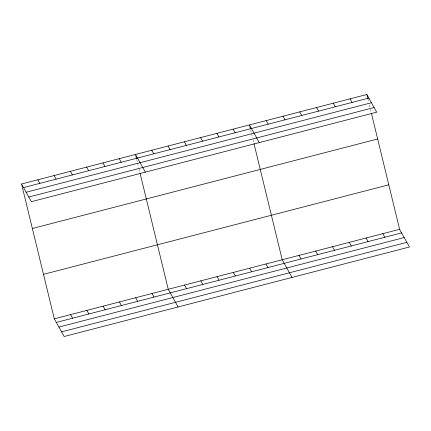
<?xml version="1.0" encoding="UTF-8"?>
<svg xmlns="http://www.w3.org/2000/svg" width="431" height="431" viewBox="0 0 431 431"><rect width="100%" height="100%" fill="white"/><g stroke="black" fill="none" stroke-linecap="round" stroke-linejoin="round"><path stroke-width="0.32" stroke-dasharray="2.15 1.62" d="M367.945 99.006L368.731 102.228M369.356 104.808L370.137 108.03M370.455 109.323L371.236 112.545M250.702 130.081L252.582 137.818M253.051 139.752L253.994 143.625M136.751 159.621L138.631 167.357M139.1 169.291L139.886 172.519"/><path stroke-width="0.65" d="M21.55 183.999L366.851 94.491L376.694 112.173L31.393 201.681L21.55 183.999L54.306 318.827L64.149 336.509L409.45 247.001L399.607 229.319L371.393 113.191M23.549 187.593L368.85 98.085M26.14 192.242L371.436 102.734M28.807 197.032L374.103 107.524M32.363 228.495L377.658 138.981M43.499 274.331L388.8 184.824M54.306 318.827L399.607 229.319M56.31 322.42L401.606 232.912M58.896 327.07L404.197 237.562M61.563 331.859L406.864 242.351M350.08 98.839L352.079 102.433M333.308 103.187L335.307 106.78M316.537 107.534L318.536 111.128M382.836 233.667L384.835 237.26M299.76 111.882L301.765 115.476M366.064 238.014L368.063 241.608M282.989 116.23L284.993 119.823M349.293 242.362L351.292 245.956M266.218 120.578L268.222 124.171M332.522 246.71L334.521 250.303M259.29 142.607L249.447 124.925L250.389 128.794M315.751 251.057L317.749 254.651M233.171 129.144L235.17 132.737M298.979 255.405L300.978 258.999M216.89 133.362L218.894 136.956M292.046 277.435L282.208 259.753L253.994 143.625M200.614 137.581L202.613 141.174M265.927 263.971L267.926 267.565M184.333 141.799L186.332 145.398M249.651 268.19L251.65 271.783M168.058 146.023L170.056 149.616M233.37 272.408L235.369 276.007M151.777 150.241L153.775 153.835M217.095 276.632L219.093 280.225M145.339 172.141L135.501 154.46L136.438 158.328M200.814 280.85L202.812 284.444M119.22 158.678L121.219 162.277M184.533 285.069L186.537 288.662M102.944 162.902L104.943 166.495M178.1 306.974L168.257 289.287L140.043 173.16M86.663 167.12L88.662 170.714M151.976 293.511L153.98 297.104M70.388 171.339L72.386 174.932M135.7 297.729L137.699 301.323M54.107 175.557L56.105 179.156M119.419 301.948L121.423 305.541M37.831 179.781L39.83 183.374M103.144 306.166L105.142 309.76M86.863 310.39L88.867 313.983M70.587 314.608L72.586 318.202M366.851 94.491L367.788 98.36"/></g></svg>
